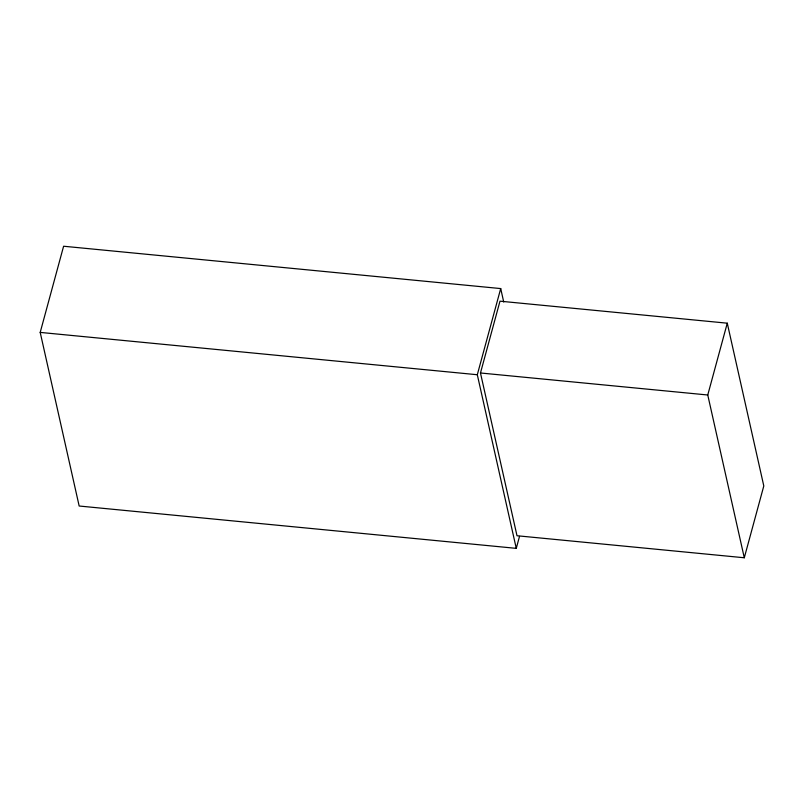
<?xml version="1.0" encoding="UTF-8"?>
<svg xmlns="http://www.w3.org/2000/svg" width="804" height="804" viewBox="0 0 804 804"><rect width="100%" height="100%" fill="white"/><g stroke="black" fill="none" stroke-linecap="round" stroke-linejoin="round"><path stroke-width="1.21" d="M519.515 536.389L516.269 548.358L79.164 506.017L40.2 332.404L63.606 246.235L500.711 288.576L503.726 302.023M516.269 548.358L477.305 374.734L500.711 288.576M480.47 372.986L499.977 301.178L727.268 323.188L763.8 485.958L744.293 557.765L517.002 535.745L480.47 372.986L707.761 394.995L744.293 557.765M707.761 394.995L727.268 323.188M40.2 332.404L477.305 374.734"/></g></svg>
